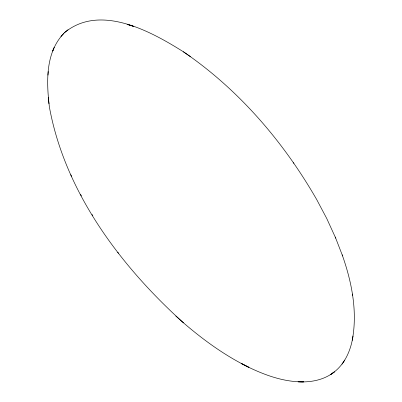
<?xml version="1.0" encoding="UTF-8"?>
<svg xmlns="http://www.w3.org/2000/svg" width="402" height="402" viewBox="0 0 402 402"><rect width="100%" height="100%" fill="white"/><g stroke="black" fill="none" stroke-linecap="round" stroke-linejoin="round"><path stroke-width="0.6" d="M63.923 33.311C45.16 52.682 46.441 82.405 49.426 107.208C64.998 192.141 120.304 265.717 183.116 322.51L183.493 322.851C203.487 340.057 225.06 355.675 248.798 367.317L248.994 367.418C266.059 375.579 284.541 382.131 303.691 381.88L298.038 381.769C310.751 382.578 324.213 379.996 334.358 371.88L330.816 374.388C336.509 370.81 341.233 365.835 344.705 360.091M48.25 71.516L47.974 75.129M341.976 364.162C348.097 355.986 351.529 346.082 352.996 336.042M352.242 340.373C357.71 311.65 351.8 282.008 342.187 254.838M53.752 48.421L52.697 51.059L54.22 47.27M68.038 29.753L64.586 32.582L60.928 36.476M64.586 32.582C100.108 3.377 150.951 31.381 183.367 51.763L183.769 52.034C238.939 89.757 283.541 141.826 316.706 199.568L326.736 218.497L335.73 238.165M133.876 26.437L127.087 24.336L133.142 26.21M248.798 367.317L241.582 363.629L248.994 367.418M183.367 51.763L190.387 56.597M175.815 316.042L183.493 322.851M117.716 252.215L118.489 253.21M293.455 162.664L293.887 163.307M92.023 214.467L92.822 215.743M80.621 194.483L81.39 195.96M70.782 174.714L71.496 176.297M335.278 237.059L342.589 255.933M352.438 294.028L352.624 295.41M48.275 97.43L48.964 103.791"/></g></svg>
